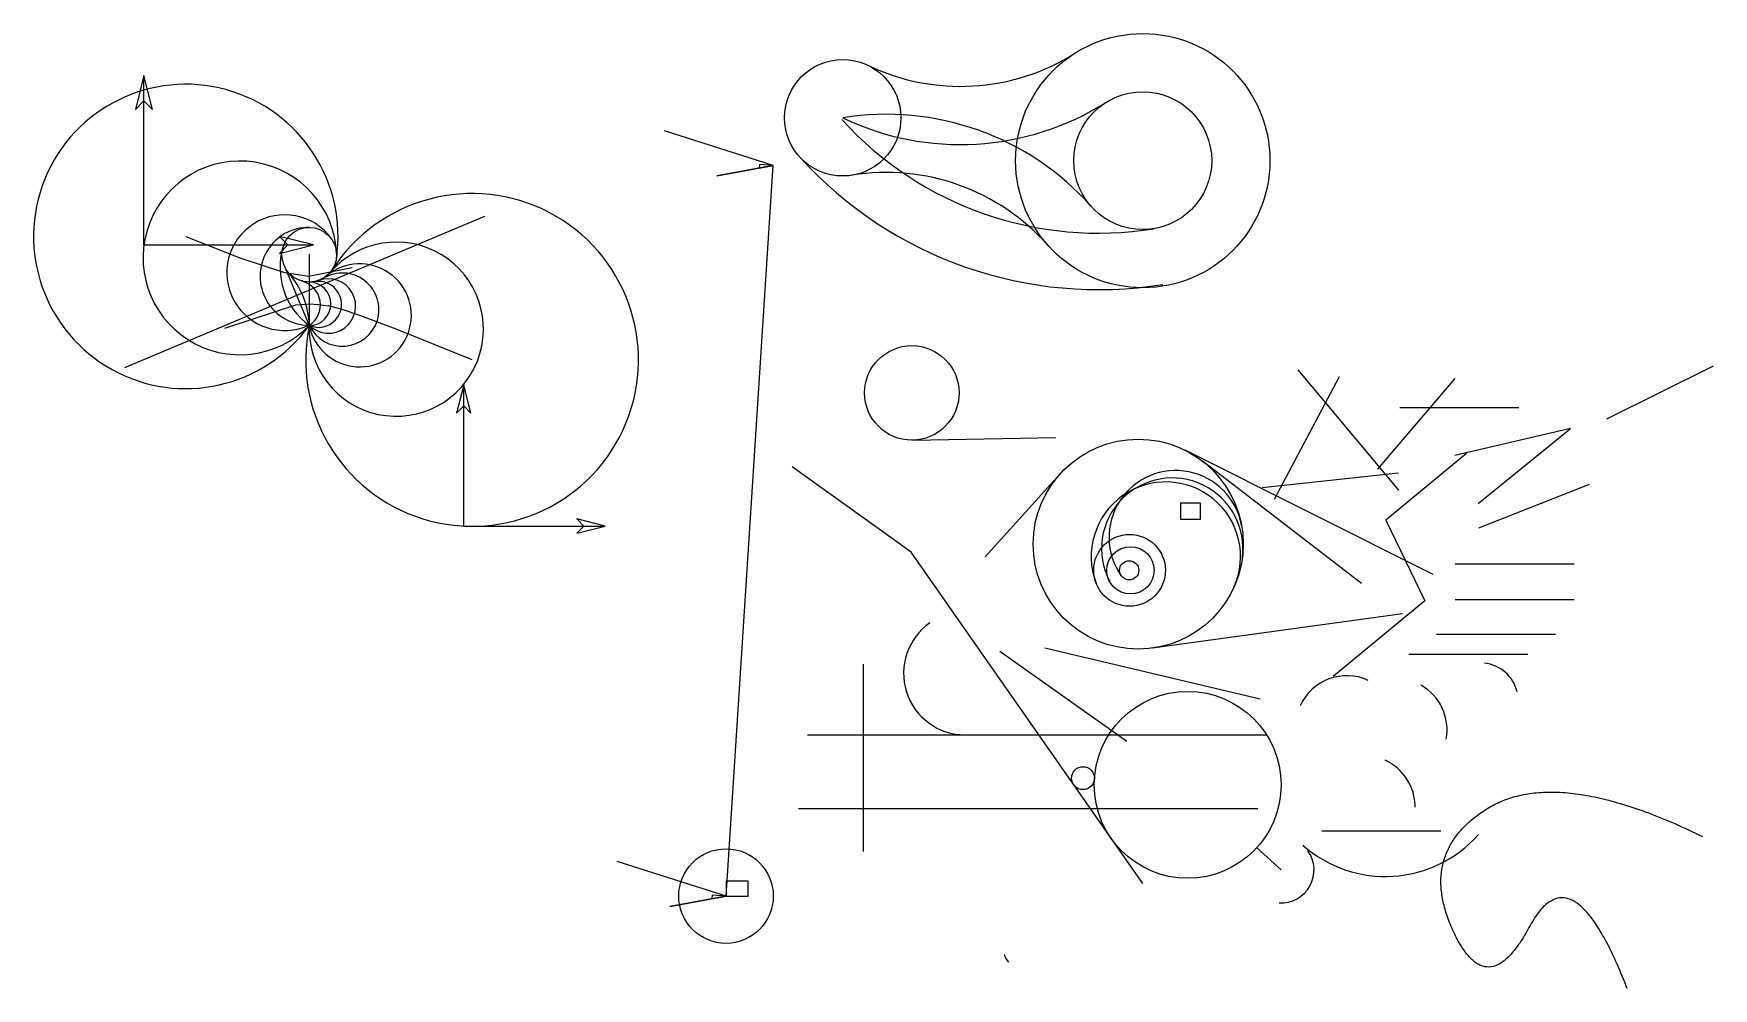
# Model space of a CAD drawing. Extents: x -34.1 to 41.8, y -19.3 to 23.8.
import ezdxf

# ---------------------------------------------------------------- set-up
doc = ezdxf.new("R2010")
doc.units = 0
doc.layers.add('Default', color=7, linetype='Continuous')

msp = doc.modelspace()

# ---------------------------------------------------------------- linework, layer by layer
at = {"layer": 'Default'}
for p, q in [((-2.821, -15.129), (-0.693, 17.869)), ((-0.693, 17.869), (-0.693, 17.869)), ((-13.718, 15.569), (-29.983, 8.73)), ((-27.21, 14.663), (-24.768, 13.694)), ((-24.768, 13.694), (-22.748, 13.029)), ((-21.636, 13.86), (-21.636, 10.643)), ((-22.777, 13.356), (-21.636, 10.643)), ((-17.707, 10.475), (-19.354, 11.098)), ((-14.285, 9.087), (-17.707, 10.475)), ((23.003, 8.633), (27.546, 3.199)), ((36.945, 6.432), (41.759, 8.818)), ((21.949, 2.803), (24.879, 8.337)), ((30.082, 8.252), (26.6, 4.159)), ((27.598, 6.934), (32.971, 6.934)), ((5.61, 5.464), (12.071, 5.584)), ((29.103, -0.598), (17.913, 5.007)), ((12.273, 3.947), (8.874, 0.188)), ((25.873, -1.006), (18.681, 4.526)), ((21.389, 3.33), (27.546, 3.989)), ((31.174, 1.505), (36.17, 3.481)), ((30.107, -0.127), (35.48, -0.127)), ((30.107, -1.727), (35.48, -1.727)), ((27.723, -2.386), (16.433, -3.931)), ((29.26, -3.296), (34.633, -3.296)), ((15.282, -8.15), (9.548, -4.076)), ((11.578, -3.916), (21.291, -6.222)), ((28.006, -4.206), (33.379, -4.206)), ((3.384, -13.109), (3.384, -4.65)), ((0.859, -7.848), (21.596, -7.848)), ((0.452, -11.173), (21.189, -11.173)), ((24.085, -12.177), (29.458, -12.177)), ((22.242, -13.948), (21.142, -12.945)), ((-2.821, -15.129), (-2.821, -15.129))]:
    msp.add_line(p, q, dxfattribs=at)
for points in [[(-29.101, 14.279), (-29.101, 21.928), (-29.484, 20.398), (-29.101, 20.781), (-28.719, 20.398), (-29.101, 21.928)], [(-0.693, 17.869), (-1.316, 17.909), (-1.326, 17.753), (-0.693, 17.869), (-3.228, 17.406), (-0.693, 17.869), (-5.602, 19.438)], [(-29.101, 14.279), (-21.452, 14.279), (-22.982, 14.661), (-22.599, 14.279), (-22.982, 13.896), (-21.452, 14.279)], [(-22.748, 13.029), (-21.649, 12.865), (-19.705, 13.26)], [(-25.444, 10.523), (-22.237, 11.571), (-21.639, 11.621), (-21.221, 11.596), (-20.774, 11.522)], [(-19.354, 11.098), (-20.145, 11.358), (-20.774, 11.522)], [(-14.664, 1.584), (-14.664, 7.965), (-14.983, 6.689), (-14.664, 7.008), (-14.345, 6.689), (-14.664, 7.965)], [(31.142, 2.603), (35.314, 5.989), (30.082, 4.766)], [(30.609, 4.863), (26.97, 1.85), (28.727, -1.79), (24.588, -5.217)], [(15.992, -14.562), (5.542, 0.398), (0.17, 4.258)], [(-14.664, 1.584), (-8.283, 1.584), (-9.559, 1.903), (-9.24, 1.584), (-9.559, 1.264), (-8.283, 1.584)], [(-2.821, -15.129), (-3.445, -15.088), (-3.455, -15.244), (-2.821, -15.129), (-5.356, -15.591), (-2.821, -15.129), (-7.73, -13.559)]]:
    msp.add_lwpolyline(points, dxfattribs=at)
for points in [[(17.694, 1.898), (18.603, 1.898), (18.603, 2.61), (17.694, 2.61)], [(-2.821, -15.129), (-1.813, -15.129), (-1.813, -14.456), (-2.821, -14.456)]]:
    msp.add_lwpolyline(points, close=True, dxfattribs=at)
for centre, radius in [((15.997, 18.085), 5.74), ((2.449, 20.021), 2.628), ((15.997, 18.085), 3.112), ((-21.636, 13.836), 1.237), ((5.57, 7.597), 2.134), ((15.79, 0.767), 4.742), ((15.4, -0.416), 1.62), ((15.44, -0.416), 1.068), ((15.381, -0.416), 0.435), ((18.024, -10.103), 4.219), ((13.297, -9.801), 0.517), ((-2.821, -15.129), 2.134)]:
    msp.add_circle(centre, radius, dxfattribs=at)
for centre, radius, start, end in [((7.764, 31.12), 9.678, 244.41294, 302.27725), ((-27.21, 14.663), 6.873, 351.55349, 324.19929), ((7.764, 31.12), 12.306, 244.41294, 302.27725), ((13.992, 30.442), 15.631, 222.21948, 279.21948), ((4.416, 7.803), 12.375, 41.5964, 99.14298), ((13.992, 30.442), 18.179, 222.21948, 279.21948), ((-24.768, 13.694), 4.373, 2.58232, 315.74827), ((4.416, 7.803), 9.747, 41.5964, 99.14298), ((-14.285, 9.087), 7.513, 168.05028, 147.13851), ((-22.748, 13.029), 2.611, 35.93783, 295.21069), ((-21.649, 12.865), 2.208, 89.21282, 270.19645), ((-19.705, 13.26), 3.252, 163.40434, 233.57849), ((-17.707, 10.475), 3.933, 177.55514, 139.46034), ((-25.444, 10.523), 3.81, 1.80884, 41.02159), ((-19.354, 11.098), 2.326, 191.27381, 129.80513), ((-20.145, 11.358), 1.654, 205.63658, 121.04318), ((-22.237, 11.571), 1.105, 302.91426, 75.14426), ((-21.639, 11.621), 0.978, 270.21042, 89.90713), ((-20.774, 11.522), 1.231, 225.58193, 110.42893), ((-21.221, 11.596), 1.04, 246.46177, 100.50745), ((17.488, 1.075), 3.017, 10.28713, 215.28713), ((17.039, 0.203), 3.372, 335.70102, 200.70102), ((17.326, 0.563), 3.193, 352.4524, 207.4524), ((4.6, 1.367), 5.545362452051465e-14, 0, 180), ((7.98, -5.067), 2.78, 125, 270), ((5.36, -4.136), 5.545362452051465e-14, 0, 180), ((25.214, -7.501), 2.326, 65.47079, 155.47079), ((31.236, -6.309), 1.712, 13.78681, 83.88688), ((27.41, -7.627), 2.326, 349.8986, 60.38594), ((25.967, -11.11), 2.326, 0, 65.47079), ((26.947, -8.624), 5.617, 228.53433, 318.53433), ((22.242, -13.948), 1.488, 266.62954, 35.60797), ((10.509, -17.546), 0.804, 195, 225)]:
    msp.add_arc(centre, radius, start, end, dxfattribs=at)
msp.add_open_spline([(37.867, -19.298), (35.39, -12.9), (31.53, -20.105), (28.418, -13.13), (34.698, -9.211), (41.266, -12.439)], degree=2, dxfattribs=at)

doc.saveas('drawing.dxf')
